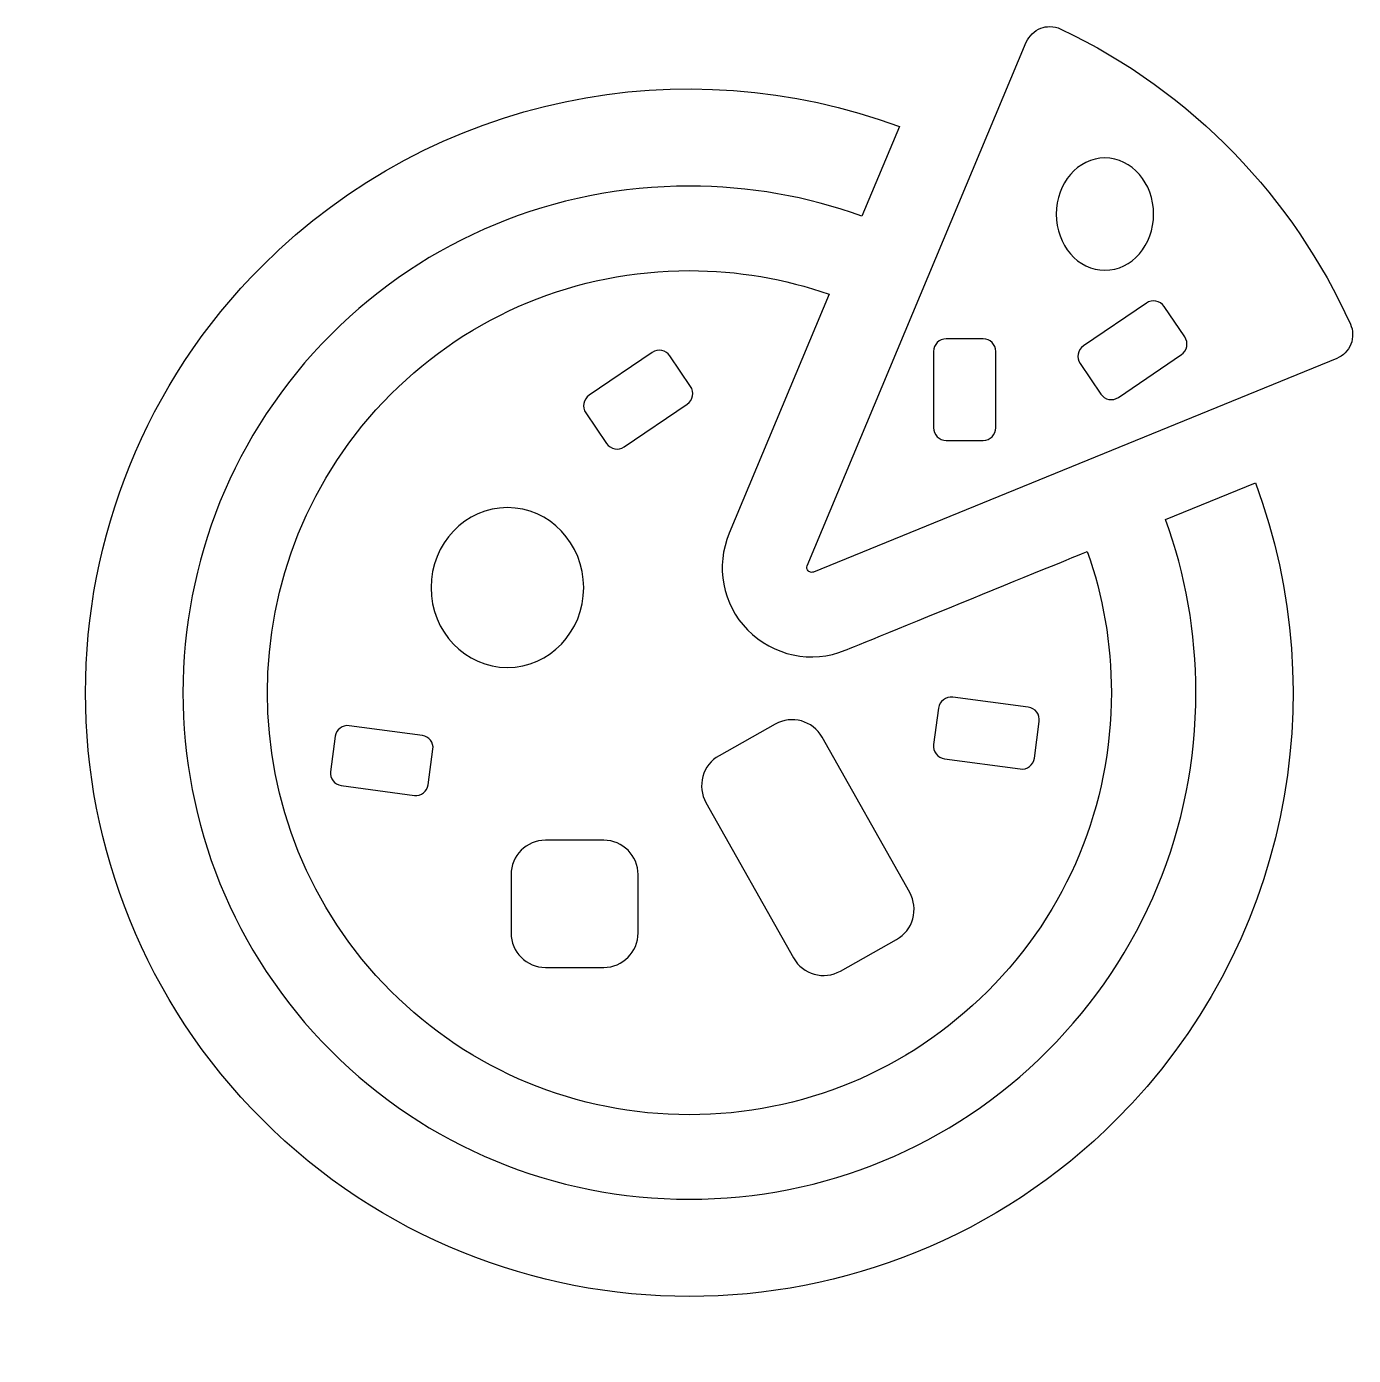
# Model space of a CAD drawing. Header units: centimetres. Extents: x -7.2 to 6.6, y -7.3 to 6.6.
import ezdxf

# ---------------------------------------------------------------- set-up
doc = ezdxf.new("R2010")
doc.units = ezdxf.units.CM
doc.header["$MEASUREMENT"] = 0
doc.layers.add('Layer 1', color=7, linetype='Continuous')

msp = doc.modelspace()

# ---------------------------------------------------------------- linework, layer by layer
at = {"layer": 'Layer 1'}
for points, knots in [([(6.58799, 3.468), (5.99535, 4.7724), (4.95895, 5.87812), (3.5792, 6.53494), (3.5792, 6.53494), (3.54314, 6.55209), (3.50387, 6.56079), (3.46471, 6.56079), (3.46471, 6.56079), (3.43254, 6.56079), (3.40034, 6.555), (3.36978, 6.5433), (3.36978, 6.5433), (3.30154, 6.51713), (3.24701, 6.46456), (3.2187, 6.39717), (3.2187, 6.39717), (3.2187, 6.39717), (0.94119, 0.95551), (0.94119, 0.95551), (0.94119, 0.95551), (0.93346, 0.93707), (0.93775, 0.91582), (0.95151, 0.90164), (0.95151, 0.90164), (0.96104, 0.89209), (0.97371, 0.88706), (0.98657, 0.88706), (0.98657, 0.88706), (0.99279, 0.88706), (0.99916, 0.88822), (1.00512, 0.89071), (1.00512, 0.89071), (1.00512, 0.89071), (6.44593, 3.11093), (6.44593, 3.11093), (6.44593, 3.11093), (6.51332, 3.13818), (6.5661, 3.19184), (6.59312, 3.2592), (6.59312, 3.2592), (6.61974, 3.32658), (6.61805, 3.40212), (6.58799, 3.468)], [0, 0, 0, 0, 0.08333333, 0.08333333, 0.08333333, 0.08333333, 0.16666667, 0.16666667, 0.16666667, 0.16666667, 0.25, 0.25, 0.25, 0.25, 0.33333333, 0.33333333, 0.33333333, 0.33333333, 0.41666667, 0.41666667, 0.41666667, 0.41666667, 0.5, 0.5, 0.5, 0.5, 0.58333333, 0.58333333, 0.58333333, 0.58333333, 0.66666667, 0.66666667, 0.66666667, 0.66666667, 0.75, 0.75, 0.75, 0.75, 0.83333333, 0.83333333, 0.83333333, 0.83333333, 1, 1, 1, 1]), ([(4.6677, 1.43603), (4.87423, 0.86675), (4.98213, 0.25982), (4.98213, -0.36369), (4.98213, -0.36369), (4.98213, -1.77045), (4.4341, -3.09311), (3.43929, -4.08789), (3.43929, -4.08789), (2.44451, -5.08225), (1.12186, -5.63025), (-0.28446, -5.63025), (-0.28446, -5.63025), (-1.69122, -5.63025), (-3.01388, -5.08222), (-4.00866, -4.08789), (-4.00866, -4.08789), (-6.06214, -2.03483), (-6.06214, 1.30657), (-4.00866, 3.3605), (-4.00866, 3.3605), (-3.01388, 4.35486), (-1.69123, 4.90244), (-0.28446, 4.90244), (-0.28446, 4.90244), (0.33705, 4.90244), (0.94204, 4.79539), (1.50968, 4.59034), (1.50968, 4.59034), (1.50968, 4.59034), (1.89971, 5.52222), (1.89971, 5.52222), (1.89971, 5.52222), (-0.32888, 6.34765), (-2.93222, 5.86547), (-4.72321, 4.07485), (-4.72321, 4.07485), (-7.1745, 1.62309), (-7.1745, -2.35109), (-4.72321, -4.8024), (-4.72321, -4.8024), (-2.27145, -7.25353), (1.70209, -7.25353), (4.15385, -4.8024), (4.15385, -4.8024), (5.94365, -3.01257), (6.4263, -0.41063), (5.60244, 1.81747), (5.60244, 1.81747), (5.60244, 1.81747), (4.6677, 1.43603), (4.6677, 1.43603)], [0, 0, 0, 0, 0.07142857, 0.07142857, 0.07142857, 0.07142857, 0.14285714, 0.14285714, 0.14285714, 0.14285714, 0.21428571, 0.21428571, 0.21428571, 0.21428571, 0.28571429, 0.28571429, 0.28571429, 0.28571429, 0.35714286, 0.35714286, 0.35714286, 0.35714286, 0.42857143, 0.42857143, 0.42857143, 0.42857143, 0.5, 0.5, 0.5, 0.5, 0.57142857, 0.57142857, 0.57142857, 0.57142857, 0.64285714, 0.64285714, 0.64285714, 0.64285714, 0.71428571, 0.71428571, 0.71428571, 0.71428571, 0.78571429, 0.78571429, 0.78571429, 0.78571429, 0.85714286, 0.85714286, 0.85714286, 0.85714286, 1, 1, 1, 1]), ([(3.52944, 4.6115), (3.52944, 4.93397), (3.75643, 5.19536), (4.03583, 5.19536), (4.03583, 5.19536), (4.31605, 5.19536), (4.54224, 4.93398), (4.54224, 4.6115), (4.54224, 4.6115), (4.54224, 4.28876), (4.31605, 4.02722), (4.03583, 4.02722), (4.03583, 4.02722), (3.75645, 4.0272), (3.52944, 4.28876), (3.52944, 4.6115)], [0, 0, 0, 0, 0.2, 0.2, 0.2, 0.2, 0.4, 0.4, 0.4, 0.4, 0.6, 0.6, 0.6, 0.6, 1, 1, 1, 1]), ([(1.16962, 3.77785), (0.70853, 3.93927), (0.2186, 4.02354), (-0.28445, 4.02354), (-0.28445, 4.02354), (-1.45647, 4.02354), (-2.55854, 3.56735), (-3.38725, 2.73909), (-3.38725, 2.73909), (-5.09783, 1.02806), (-5.09783, -1.75586), (-3.38725, -3.46647), (-3.38725, -3.46647), (-2.55857, -4.29472), (-1.45648, -4.75137), (-0.28445, -4.75137), (-0.28445, -4.75137), (0.88755, -4.75137), (1.98922, -4.29475), (2.8179, -3.46647), (2.8179, -3.46647), (3.64702, -2.63777), (4.10322, -1.5357), (4.10322, -0.36367), (4.10322, -0.36367), (4.10322, 0.14407), (4.01739, 0.6386), (3.85284, 1.10355), (3.85284, 1.10355), (3.85284, 1.10355), (1.47905, 0.13517), (1.33655, 0.07675), (1.33655, 0.07675), (0.98582, -0.06708), (0.58646, 0.02053), (0.32055, 0.28982), (0.32055, 0.28982), (0.05888, 0.55477), (-0.01322, 0.95168), (0.13042, 1.29489), (0.13042, 1.29489), (0.13042, 1.29489), (1.16962, 3.77785), (1.16962, 3.77785)], [0, 0, 0, 0, 0.08333333, 0.08333333, 0.08333333, 0.08333333, 0.16666667, 0.16666667, 0.16666667, 0.16666667, 0.25, 0.25, 0.25, 0.25, 0.33333333, 0.33333333, 0.33333333, 0.33333333, 0.41666667, 0.41666667, 0.41666667, 0.41666667, 0.5, 0.5, 0.5, 0.5, 0.58333333, 0.58333333, 0.58333333, 0.58333333, 0.66666667, 0.66666667, 0.66666667, 0.66666667, 0.75, 0.75, 0.75, 0.75, 0.83333333, 0.83333333, 0.83333333, 0.83333333, 1, 1, 1, 1]), ([(4.88685, 3.23517), (4.88037, 3.20085), (4.86021, 3.1704), (4.83147, 3.15061), (4.83147, 3.15061), (4.83147, 3.15061), (4.17615, 2.70558), (4.17615, 2.70558), (4.17615, 2.70558), (4.14736, 2.68584), (4.11175, 2.67857), (4.07746, 2.68502), (4.07746, 2.68502), (4.04309, 2.69163), (4.01264, 2.71161), (3.99293, 2.74058), (3.99293, 2.74058), (3.99293, 2.74058), (3.77788, 3.05795), (3.77788, 3.05795), (3.77788, 3.05795), (3.73671, 3.11804), (3.75259, 3.20019), (3.81262, 3.24096), (3.81262, 3.24096), (3.81262, 3.24096), (4.46754, 3.68599), (4.46754, 3.68599), (4.46754, 3.68599), (4.52763, 3.72697), (4.60957, 3.71131), (4.65082, 3.65101), (4.65082, 3.65101), (4.65082, 3.65101), (4.86624, 3.33407), (4.86624, 3.33407), (4.86624, 3.33407), (4.88598, 3.30515), (4.89326, 3.26951), (4.88685, 3.23517)], [0, 0, 0, 0, 0.09090909, 0.09090909, 0.09090909, 0.09090909, 0.18181818, 0.18181818, 0.18181818, 0.18181818, 0.27272727, 0.27272727, 0.27272727, 0.27272727, 0.36363636, 0.36363636, 0.36363636, 0.36363636, 0.45454545, 0.45454545, 0.45454545, 0.45454545, 0.54545455, 0.54545455, 0.54545455, 0.54545455, 0.63636364, 0.63636364, 0.63636364, 0.63636364, 0.72727273, 0.72727273, 0.72727273, 0.72727273, 0.81818182, 0.81818182, 0.81818182, 0.81818182, 1, 1, 1, 1]), ([(-0.30551, 2.63718), (-0.30551, 2.63718), (-0.96125, 2.19215), (-0.96125, 2.19215), (-0.96125, 2.19215), (-1.02134, 2.15114), (-1.10325, 2.16683), (-1.14445, 2.22713), (-1.14445, 2.22713), (-1.14445, 2.22713), (-1.35993, 2.54429), (-1.35993, 2.54429), (-1.35993, 2.54429), (-1.40113, 2.60459), (-1.38525, 2.68677), (-1.32519, 2.72773), (-1.32519, 2.72773), (-1.32519, 2.72773), (-0.66984, 3.173), (-0.66984, 3.173), (-0.66984, 3.173), (-0.64068, 3.19274), (-0.60504, 3.20001), (-0.57073, 3.19361), (-0.57073, 3.19361), (-0.53641, 3.18697), (-0.50593, 3.16699), (-0.4862, 3.13802), (-0.4862, 3.13802), (-0.4862, 3.13802), (-0.27075, 2.82068), (-0.27075, 2.82068), (-0.27075, 2.82068), (-0.22953, 2.76035), (-0.24537, 2.67814), (-0.30551, 2.63718)], [0, 0, 0, 0, 0.1, 0.1, 0.1, 0.1, 0.2, 0.2, 0.2, 0.2, 0.3, 0.3, 0.3, 0.3, 0.4, 0.4, 0.4, 0.4, 0.5, 0.5, 0.5, 0.5, 0.6, 0.6, 0.6, 0.6, 0.7, 0.7, 0.7, 0.7, 0.8, 0.8, 0.8, 0.8, 1, 1, 1, 1]), ([(2.90203, 2.3908), (2.90203, 2.31785), (2.84279, 2.25883), (2.76984, 2.25883), (2.76984, 2.25883), (2.76984, 2.25883), (2.38659, 2.25883), (2.38659, 2.25883), (2.38659, 2.25883), (2.31367, 2.25883), (2.25443, 2.31786), (2.25443, 2.3908), (2.25443, 2.3908), (2.25443, 2.3908), (2.25443, 3.18344), (2.25443, 3.18344), (2.25443, 3.18344), (2.25443, 3.25644), (2.31367, 3.31541), (2.38659, 3.31541), (2.38659, 3.31541), (2.38659, 3.31541), (2.76984, 3.31541), (2.76984, 3.31541), (2.76984, 3.31541), (2.84279, 3.31541), (2.90203, 3.25643), (2.90203, 3.18344), (2.90203, 3.18344), (2.90203, 3.18344), (2.90203, 2.3908), (2.90203, 2.3908)], [0, 0, 0, 0, 0.11111111, 0.11111111, 0.11111111, 0.11111111, 0.22222222, 0.22222222, 0.22222222, 0.22222222, 0.33333333, 0.33333333, 0.33333333, 0.33333333, 0.44444444, 0.44444444, 0.44444444, 0.44444444, 0.55555556, 0.55555556, 0.55555556, 0.55555556, 0.66666667, 0.66666667, 0.66666667, 0.66666667, 0.77777778, 0.77777778, 0.77777778, 0.77777778, 1, 1, 1, 1]), ([(-2.96923, 0.72827), (-2.96923, 1.1873), (-2.61434, 1.55954), (-2.17574, 1.55954), (-2.17574, 1.55954), (-1.73759, 1.55954), (-1.38265, 1.1873), (-1.38265, 0.72827), (-1.38265, 0.72827), (-1.38265, 0.26954), (-1.73759, -0.10279), (-2.17574, -0.10279), (-2.17574, -0.10279), (-2.61435, -0.10276), (-2.96923, 0.26953), (-2.96923, 0.72827)], [0, 0, 0, 0, 0.2, 0.2, 0.2, 0.2, 0.4, 0.4, 0.4, 0.4, 0.6, 0.6, 0.6, 0.6, 1, 1, 1, 1]), ([(2.25571, -0.90353), (2.25571, -0.90353), (2.30635, -0.52399), (2.30635, -0.52399), (2.30635, -0.52399), (2.31625, -0.45186), (2.38229, -0.40104), (2.45483, -0.4107), (2.45483, -0.4107), (2.45483, -0.4107), (3.23974, -0.51561), (3.23974, -0.51561), (3.23974, -0.51561), (3.27448, -0.52013), (3.30583, -0.53836), (3.32729, -0.56628), (3.32729, -0.56628), (3.34832, -0.59396), (3.35777, -0.62912), (3.35303, -0.66388), (3.35303, -0.66388), (3.35303, -0.66388), (3.30242, -1.04393), (3.30242, -1.04393), (3.30242, -1.04393), (3.29771, -1.0787), (3.27924, -1.11002), (3.25181, -1.13124), (3.25181, -1.13124), (3.2239, -1.15251), (3.18868, -1.16191), (3.15394, -1.1572), (3.15394, -1.1572), (3.15394, -1.1572), (2.36903, -1.05203), (2.36903, -1.05203), (2.36903, -1.05203), (2.29645, -1.04241), (2.24584, -0.97586), (2.25571, -0.90353)], [0, 0, 0, 0, 0.09090909, 0.09090909, 0.09090909, 0.09090909, 0.18181818, 0.18181818, 0.18181818, 0.18181818, 0.27272727, 0.27272727, 0.27272727, 0.27272727, 0.36363636, 0.36363636, 0.36363636, 0.36363636, 0.45454545, 0.45454545, 0.45454545, 0.45454545, 0.54545455, 0.54545455, 0.54545455, 0.54545455, 0.63636364, 0.63636364, 0.63636364, 0.63636364, 0.72727273, 0.72727273, 0.72727273, 0.72727273, 0.81818182, 0.81818182, 0.81818182, 0.81818182, 1, 1, 1, 1]), ([(0.60907, -0.69093), (0.78116, -0.59393), (0.99917, -0.65484), (1.09617, -0.82695), (1.09617, -0.82695), (1.09617, -0.82695), (2.00639, -2.44183), (2.00639, -2.44183), (2.00639, -2.44183), (2.05269, -2.52446), (2.06473, -2.62209), (2.03899, -2.7135), (2.03899, -2.7135), (2.01367, -2.80491), (1.95271, -2.88238), (1.87032, -2.92892), (1.87032, -2.92892), (1.87032, -2.92892), (1.28623, -3.2579), (1.28623, -3.2579), (1.28623, -3.2579), (1.11414, -3.3549), (0.89615, -3.29394), (0.79916, -3.12182), (0.79916, -3.12182), (0.79916, -3.12182), (-0.11106, -1.50691), (-0.11106, -1.50691), (-0.11106, -1.50691), (-0.15744, -1.4241), (-0.16943, -1.32649), (-0.14366, -1.23502), (-0.14366, -1.23502), (-0.11837, -1.14361), (-0.05738, -1.06619), (0.02499, -1.0196), (0.02499, -1.0196), (0.02499, -1.0196), (0.60907, -0.69093), (0.60907, -0.69093)], [0, 0, 0, 0, 0.09090909, 0.09090909, 0.09090909, 0.09090909, 0.18181818, 0.18181818, 0.18181818, 0.18181818, 0.27272727, 0.27272727, 0.27272727, 0.27272727, 0.36363636, 0.36363636, 0.36363636, 0.36363636, 0.45454545, 0.45454545, 0.45454545, 0.45454545, 0.54545455, 0.54545455, 0.54545455, 0.54545455, 0.63636364, 0.63636364, 0.63636364, 0.63636364, 0.72727273, 0.72727273, 0.72727273, 0.72727273, 0.81818182, 0.81818182, 0.81818182, 0.81818182, 1, 1, 1, 1]), ([(-2.94989, -0.95271), (-2.94989, -0.95271), (-2.99886, -1.32133), (-2.99886, -1.32133), (-2.99886, -1.32133), (-3.00357, -1.35504), (-3.02119, -1.38549), (-3.0482, -1.4061), (-3.0482, -1.4061), (-3.07521, -1.42671), (-3.10916, -1.43571), (-3.14303, -1.43118), (-3.14303, -1.43118), (-3.14303, -1.43118), (-3.90434, -1.32905), (-3.90434, -1.32905), (-3.90434, -1.32905), (-3.9743, -1.3196), (-4.02319, -1.2552), (-4.01377, -1.1853), (-4.01377, -1.1853), (-4.01377, -1.1853), (-3.96485, -0.81708), (-3.96485, -0.81708), (-3.96485, -0.81708), (-3.9554, -0.7471), (-3.891, -0.69775), (-3.82108, -0.70722), (-3.82108, -0.70722), (-3.82108, -0.70722), (-3.05974, -0.8089), (-3.05974, -0.8089), (-3.05974, -0.8089), (-3.02587, -0.81342), (-2.99539, -0.83099), (-2.97481, -0.85803), (-2.97481, -0.85803), (-2.95421, -0.88514), (-2.94518, -0.919), (-2.94989, -0.95271)], [0, 0, 0, 0, 0.09090909, 0.09090909, 0.09090909, 0.09090909, 0.18181818, 0.18181818, 0.18181818, 0.18181818, 0.27272727, 0.27272727, 0.27272727, 0.27272727, 0.36363636, 0.36363636, 0.36363636, 0.36363636, 0.45454545, 0.45454545, 0.45454545, 0.45454545, 0.54545455, 0.54545455, 0.54545455, 0.54545455, 0.63636364, 0.63636364, 0.63636364, 0.63636364, 0.72727273, 0.72727273, 0.72727273, 0.72727273, 0.81818182, 0.81818182, 0.81818182, 0.81818182, 1, 1, 1, 1]), ([(-0.81664, -2.86179), (-0.81664, -3.05941), (-0.97669, -3.21951), (-1.17409, -3.21951), (-1.17409, -3.21951), (-1.17409, -3.21951), (-1.78049, -3.2195), (-1.78049, -3.2195), (-1.78049, -3.2195), (-1.97787, -3.2195), (-2.13797, -3.0594), (-2.13797, -2.86178), (-2.13797, -2.86178), (-2.13797, -2.86178), (-2.13797, -2.25559), (-2.13797, -2.25559), (-2.13797, -2.25559), (-2.13797, -2.05797), (-1.97787, -1.89787), (-1.78049, -1.89787), (-1.78049, -1.89787), (-1.78049, -1.89787), (-1.17409, -1.89788), (-1.17409, -1.89788), (-1.17409, -1.89788), (-0.97668, -1.89788), (-0.81664, -2.05798), (-0.81664, -2.2556), (-0.81664, -2.2556), (-0.81664, -2.2556), (-0.81664, -2.86179), (-0.81664, -2.86179)], [0, 0, 0, 0, 0.11111111, 0.11111111, 0.11111111, 0.11111111, 0.22222222, 0.22222222, 0.22222222, 0.22222222, 0.33333333, 0.33333333, 0.33333333, 0.33333333, 0.44444444, 0.44444444, 0.44444444, 0.44444444, 0.55555556, 0.55555556, 0.55555556, 0.55555556, 0.66666667, 0.66666667, 0.66666667, 0.66666667, 0.77777778, 0.77777778, 0.77777778, 0.77777778, 1, 1, 1, 1])]:
    msp.add_open_spline(points, degree=3, knots=knots, dxfattribs=at)

doc.saveas('drawing.dxf')
